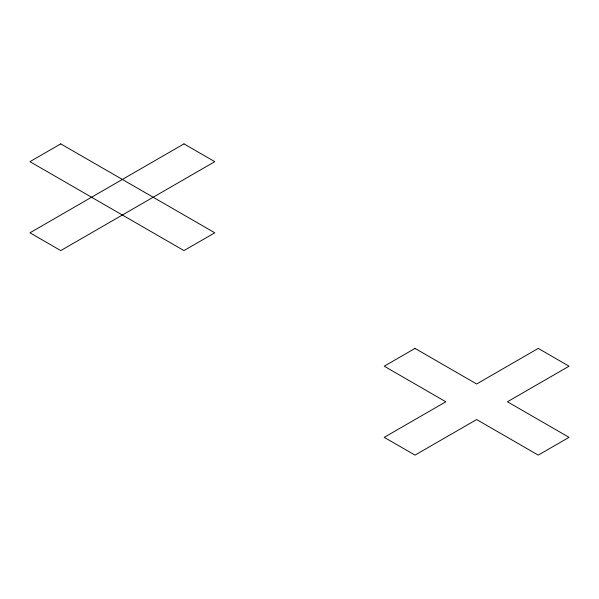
<?xml version="1.0" encoding="UTF-8"?>
<svg xmlns="http://www.w3.org/2000/svg" width="599" height="599" viewBox="0 0 599 599"><rect width="100%" height="100%" fill="white"/><g stroke="black" fill="none" stroke-linecap="round" stroke-linejoin="round"><path stroke-width="0.9" d="M60.754 143.88L29.95 161.663L183.975 250.592L214.786 232.801L60.754 143.88M183.975 143.88L29.95 232.801L60.754 250.592L214.786 161.663L183.975 143.88M415.025 348.408L384.214 366.199L445.828 401.764L384.214 437.337L415.025 455.12L476.632 419.555L538.246 455.12L569.05 437.337L507.435 401.764L569.05 366.199L538.246 348.408L476.632 383.981L415.025 348.408"/></g></svg>
